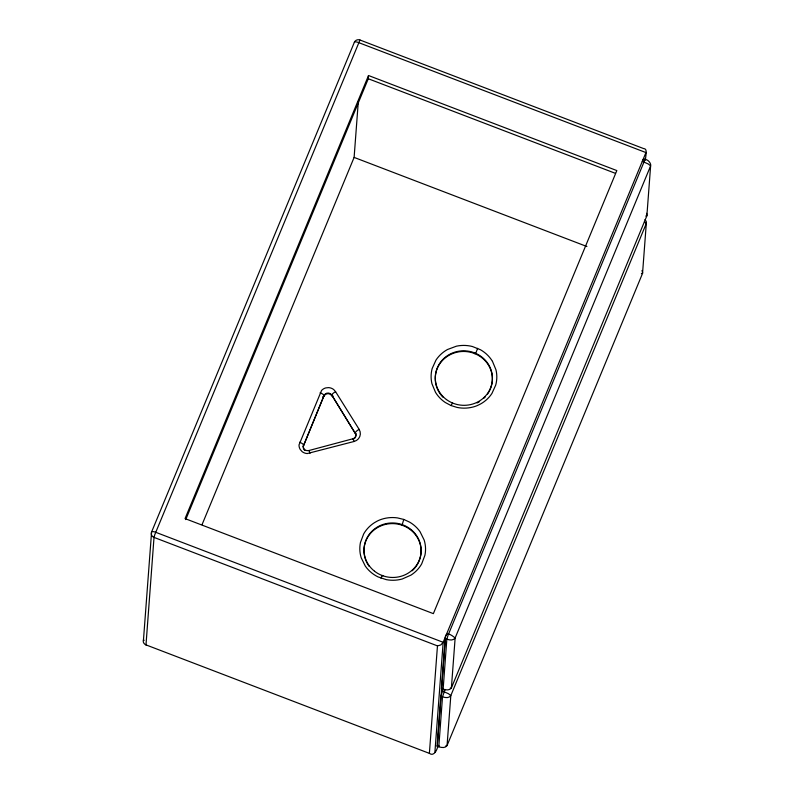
<?xml version="1.0" encoding="UTF-8"?>
<svg xmlns="http://www.w3.org/2000/svg" width="794" height="794" viewBox="0 0 794 794"><rect width="100%" height="100%" fill="white"/><g stroke="black" fill="none" stroke-linecap="round" stroke-linejoin="round"><path stroke-width="1.19" d="M452.56 403.034L450.952 405.516L445.315 402.508A33.378 31.839 4.3 0 1 435.509 392.335L431.956 383.77A33.576 32.028 4.3 0 1 432.174 368.515L435.985 360.089A33.576 32.018 4.3 0 1 447.459 349.529L456.401 346.184A33.556 32.008 4.3 0 1 472.4 346.512L480.41 349.717A33.497 31.959 4.3 0 1 492.459 361.339M443.439 688.825L440.829 696.149L437.107 746.281L437.841 745.149M450.238 688.17L451.389 687.902L455.141 637.969C451.369 634.882 445.523 630.644 445.156 638.525L441.444 688.656L441.911 688.041M445.156 638.525C448.114 639.805 452.987 641.294 455.141 637.969L650.623 165.867C651.715 162.611 644.52 156.051 643.984 162.036L448.064 635.23L446.843 639.17L443.121 689.301L443.479 688.884M437.742 745.506C437.812 748.871 434.04 757.139 429.385 753.367L145.947 644.867A4.327 4.119 4.3 0 1 143.506 639.507L151.575 532.03L354.362 42.29A4.327 4.119 4.3 0 1 359.97 40.008L154.81 534.58L154.016 537.399L145.977 645.075L146.453 644.46M369.18 566.39A28.574 27.254 4.3 0 1 369.815 534.203A28.574 27.254 4.3 0 1 402.171 525.261L402.528 525.042M185.727 519.604L368.277 78.745L368.515 75.519L616.829 170.571L433.365 613.643L185.052 518.601L368.515 75.519M303.01 446.139A4.327 1.241 22.5 0 0 303.507 445.712L324.031 395.611A4.278 4.079 4.3 0 1 331.723 395.075A4.327 1.062 -32 0 1 335.564 391.66L333.748 389.596A8.883 8.476 4.3 0 0 328.567 387.621L325.778 387.909A8.903 8.496 4.3 0 0 321.55 390.479L299.03 444.858A8.903 8.496 4.3 0 0 300.271 449.513L302.077 451.578A8.883 8.476 4.3 0 0 307.258 453.553L354.114 441.474A8.575 8.178 4.3 0 0 359.096 429.356M202.033 524.685L354.114 157.411L358.283 101.92M352.774 439.439L352.943 438.596L354.114 441.474M429.385 753.367L437.464 645.889L154.016 537.399A4.327 4.119 4.3 0 1 151.575 532.03A4.327 1.241 22.5 0 1 155.693 532.278L443.161 642.306L434.894 752.375M437.514 743.392L445.295 639.805M645.393 159.991C645.8 154.542 647.825 148.518 643.418 148.508L359.97 40.008M402.221 524.616L403.769 519.445L409.595 522.115A33.378 31.839 4.3 0 1 420.036 531.672L424.155 540.019A33.576 32.028 4.3 0 1 424.929 555.274L421.683 563.899A33.576 32.018 4.3 0 1 410.935 575.134L402.221 579.005A33.556 32.008 4.3 0 1 386.241 579.63L378.043 576.91A33.497 31.959 4.3 0 1 365.26 566.033L361.21 557.805A33.576 32.018 4.3 0 1 360.436 542.55L363.682 533.915A33.576 32.028 4.3 0 1 374.431 522.69L377.19 521.112A31.621 30.152 4.3 0 1 381.606 519.276A33.308 31.77 4.3 0 1 397.526 517.916L403.769 519.445M299.626 442.238A4.327 1.241 22.5 0 1 303.556 445.067A4.298 4.099 4.3 0 0 308.171 450.655L309.015 450.516L310.057 453.255M380.902 578.141L382.222 575.432L382.946 575.809M303.507 445.712L324.031 395.611A4.327 1.241 22.5 0 0 320.111 392.772M445.116 689.47L442.506 696.795L438.794 746.926L439.39 746.062M477.631 348.318L475.735 353.36L475.199 353.122M475.179 352.873L474.524 353.519L475.11 353.757M308.767 450.575L352.824 438.794A4.288 4.089 4.3 0 0 355.315 432.74A4.327 1.062 -32 0 1 359.136 429.336L335.564 391.66M437.504 645.899L440.829 644.946L443.151 642.346L645.949 152.577L358.481 42.539A4.327 1.241 22.5 0 0 354.362 42.29M645.721 216.067L646.872 215.799L646.634 213.308M641.393 273.682L642.654 273.067L642.018 270.456M445.91 745.794L447.022 745.626L642.544 273.414L646.296 223.491L644.391 221.844M645.453 159.515L643.696 158.671L642.296 161.39L648.202 163.941L650.623 165.867L646.872 215.799L451.389 687.902C449.235 691.227 444.372 689.738 441.404 688.458M368.277 78.745L615.439 173.35M354.114 157.411L586.905 246.517M442.486 691.117L448.392 693.668L450.813 695.594L447.062 745.526C444.908 748.841 440.035 747.353 437.077 746.082M440.829 696.149C443.786 697.42 448.66 698.919 450.813 695.594L646.296 223.491L646.256 221.466L645.016 219.601M450.952 405.516L457.086 407.421A33.308 31.77 4.3 0 0 473.065 407.004A31.621 30.152 4.3 0 0 477.601 405.436L480.459 404.037A33.576 32.028 4.3 0 0 491.923 393.467L495.734 385.05A33.576 32.018 4.3 0 0 495.962 369.796L492.469 361.339M144.111 640.46A4.327 1.241 22.5 0 1 143.506 639.507M402.171 525.261A28.574 27.254 4.3 0 1 412.155 570.797M442.983 397.228A28.574 27.254 4.3 0 1 442.744 360.168A28.574 27.254 4.3 0 1 481.442 357.389A28.574 27.254 4.3 0 1 487.546 394.032M485.313 396.792A28.574 27.254 4.3 0 1 484.042 398.092M479.586 401.546A28.574 27.254 4.3 0 1 477.055 402.955M333.004 395.928A4.327 1.062 -32 0 1 331.713 395.7L331.366 395.223A4.298 4.099 4.3 0 0 323.982 396.256A4.327 1.241 22.5 0 1 322.741 396.722M354.303 438.675A4.288 4.089 4.3 0 0 355.265 433.385L331.763 395.055L355.285 433.375A4.327 1.062 -32 0 0 356.049 433.723M304.985 450.535A4.278 4.079 4.3 0 1 303.546 445.732M374.51 571.204A28.574 27.254 4.3 0 0 420.77 554.768A28.574 27.254 4.3 0 0 382.45 524.655A28.574 27.254 4.3 0 0 374.51 571.204M446.436 399.551A28.574 27.254 4.3 0 0 492.171 381.854A28.574 27.254 4.3 0 0 452.967 352.794A28.574 27.254 4.3 0 0 446.436 399.551"/></g></svg>
